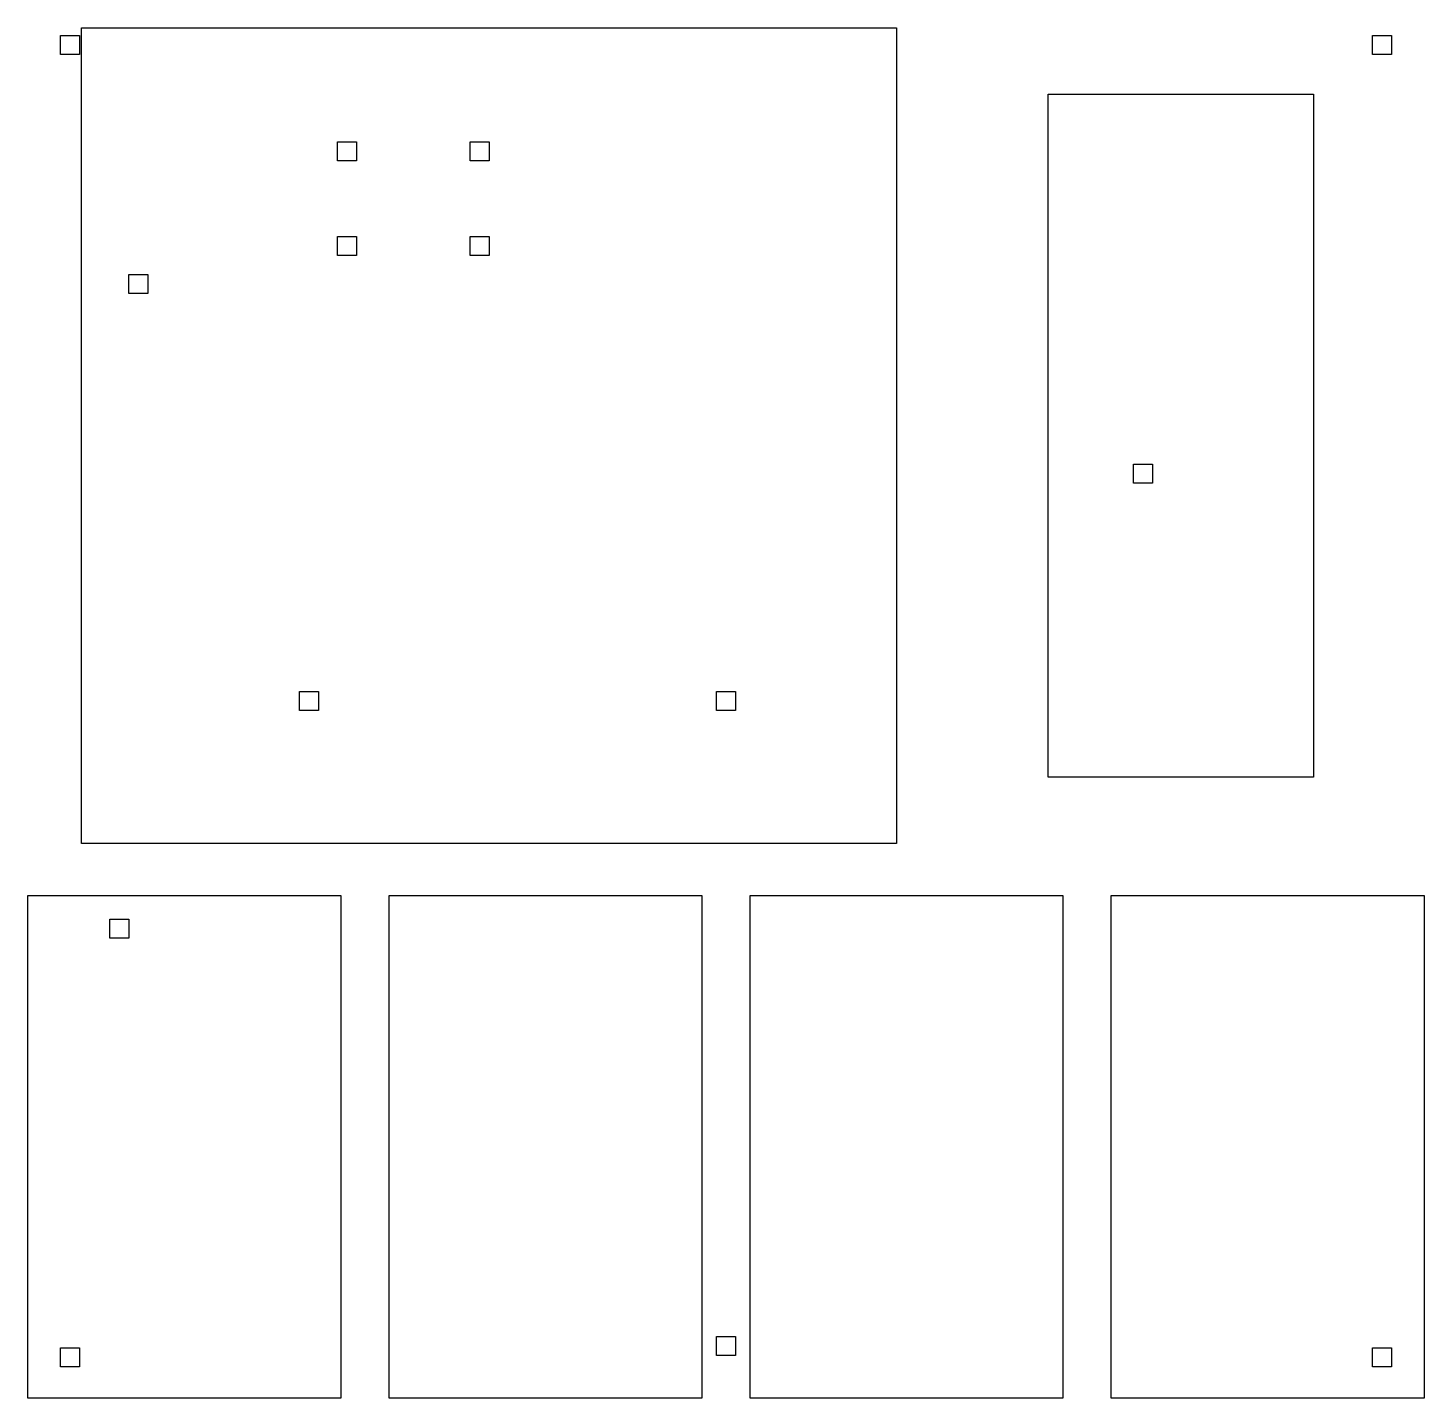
# Model space of a CAD drawing. Header units: millimetres. Extents: x 63.2 to 136.8, y -136.8 to -64.5.
import ezdxf

# ---------------------------------------------------------------- set-up
doc = ezdxf.new("R2010")
doc.units = ezdxf.units.MM

msp = doc.modelspace()

# ---------------------------------------------------------------- linework, layer by layer
at = {"linetype": 'CONTINUOUS'}
for p, q in [((66, -64.5), (109, -64.5)), ((66, -107.5), (66, -64.5)), ((109, -64.5), (109, -107.5)), ((64.9, -64.9), (65.9, -64.9)), ((64.9, -65.9), (64.9, -64.9)), ((65.9, -64.9), (65.9, -65.9)), ((134.1, -64.9), (135.1, -64.9)), ((134.1, -65.9), (134.1, -64.9)), ((135.1, -64.9), (135.1, -65.9)), ((65.9, -65.9), (64.9, -65.9)), ((135.1, -65.9), (134.1, -65.9)), ((117, -68), (131, -68)), ((117, -104), (117, -68)), ((131, -68), (131, -104)), ((79.5, -70.5), (80.5, -70.5)), ((79.5, -71.5), (79.5, -70.5)), ((80.5, -70.5), (80.5, -71.5)), ((86.5, -70.5), (87.5, -70.5)), ((86.5, -71.5), (86.5, -70.5)), ((87.5, -70.5), (87.5, -71.5)), ((80.5, -71.5), (79.5, -71.5)), ((87.5, -71.5), (86.5, -71.5)), ((79.5, -75.5), (80.5, -75.5)), ((79.5, -76.5), (79.5, -75.5)), ((80.5, -75.5), (80.5, -76.5)), ((86.5, -75.5), (87.5, -75.5)), ((86.5, -76.5), (86.5, -75.5)), ((87.5, -75.5), (87.5, -76.5)), ((80.5, -76.5), (79.5, -76.5)), ((87.5, -76.5), (86.5, -76.5)), ((68.5, -77.5), (69.5, -77.5)), ((68.5, -78.5), (68.5, -77.5)), ((69.5, -77.5), (69.5, -78.5)), ((69.5, -78.5), (68.5, -78.5)), ((121.5, -87.5), (122.5, -87.5)), ((121.5, -88.5), (121.5, -87.5)), ((122.5, -87.5), (122.5, -88.5)), ((122.5, -88.5), (121.5, -88.5)), ((77.5, -99.5), (78.5, -99.5)), ((77.5, -100.5), (77.5, -99.5)), ((78.5, -99.5), (78.5, -100.5)), ((99.5, -99.5), (100.5, -99.5)), ((99.5, -100.5), (99.5, -99.5)), ((100.5, -99.5), (100.5, -100.5)), ((78.5, -100.5), (77.5, -100.5)), ((100.5, -100.5), (99.5, -100.5)), ((131, -104), (117, -104)), ((109, -107.5), (66, -107.5)), ((63.175, -110.25), (79.675, -110.25)), ((63.175, -136.75), (63.175, -110.25)), ((79.675, -110.25), (79.675, -136.75)), ((82.225, -110.25), (98.725, -110.25)), ((82.225, -136.75), (82.225, -110.25)), ((98.725, -110.25), (98.725, -136.75)), ((101.275, -110.25), (117.775, -110.25)), ((101.275, -136.75), (101.275, -110.25)), ((117.775, -110.25), (117.775, -136.75)), ((120.325, -110.25), (136.825, -110.25)), ((120.325, -136.75), (120.325, -110.25)), ((136.825, -110.25), (136.825, -136.75)), ((67.5, -111.5), (68.5, -111.5)), ((67.5, -112.5), (67.5, -111.5)), ((68.5, -111.5), (68.5, -112.5)), ((68.5, -112.5), (67.5, -112.5)), ((99.5, -133.5), (100.5, -133.5)), ((99.5, -134.5), (99.5, -133.5)), ((100.5, -133.5), (100.5, -134.5)), ((64.9, -134.1), (65.9, -134.1)), ((64.9, -135.1), (64.9, -134.1)), ((65.9, -134.1), (65.9, -135.1)), ((100.5, -134.5), (99.5, -134.5)), ((134.1, -134.1), (135.1, -134.1)), ((134.1, -135.1), (134.1, -134.1)), ((135.1, -134.1), (135.1, -135.1)), ((65.9, -135.1), (64.9, -135.1)), ((135.1, -135.1), (134.1, -135.1)), ((79.675, -136.75), (63.175, -136.75)), ((98.725, -136.75), (82.225, -136.75)), ((117.775, -136.75), (101.275, -136.75)), ((136.825, -136.75), (120.325, -136.75))]:
    msp.add_line(p, q, dxfattribs=at)

doc.saveas('drawing.dxf')
